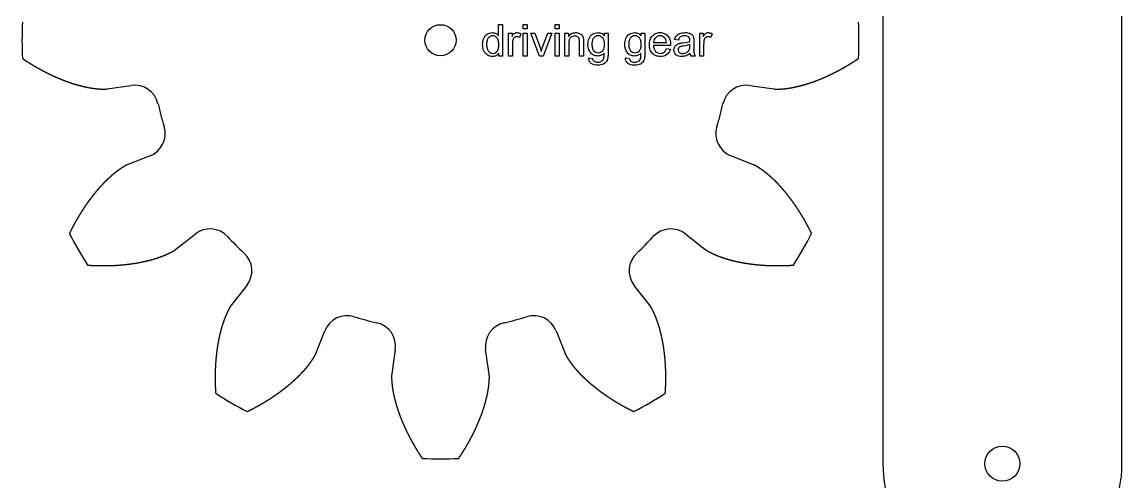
# Model space of a CAD drawing. Header units: millimetres. Extents: x 18 to 1169, y 18 to 1181.
# Drawn here: x 882 to 1158, y 444.2 to 559.6 of the extents above; entities that cross this region are included whole.
import ezdxf

# ---------------------------------------------------------------- set-up
doc = ezdxf.new("R2010")
doc.units = ezdxf.units.MM
doc.layers.add('cut', color=5, linetype='Continuous', true_color=0x0000ff)
doc.layers.add('line engraving', color=1, linetype='Continuous', true_color=0xff0000)

msp = doc.modelspace()

# ---------------------------------------------------------------- linework, layer by layer
at = {"layer": 'cut', "color": 5, "true_color": 0x0000ff}
for p, q in [((903.31, 542.78), (909.41, 543.67)), ((1064.59, 543.67), (1070.69, 542.78)), ((914.14, 526.01), (908.42, 523.74)), ((1065.58, 523.74), (1059.86, 526.01)), ((920.64, 502.58), (925.47, 506.39)), ((1048.53, 506.39), (1053.36, 502.58)), ((938.39, 493.47), (934.58, 488.64)), ((1039.42, 488.64), (1035.61, 493.47)), ((955.74, 476.42), (958.01, 482.14)), ((1015.99, 482.14), (1018.26, 476.42)), ((975.67, 477.41), (974.78, 471.31)), ((999.22, 471.31), (998.33, 477.41))]:
    msp.add_line(p, q, dxfattribs=at)
msp.add_lwpolyline([(1098, 783.6), (1098, 448.8, 1), (1158, 448.8), (1158, 783.6, 1)], format="xyb", close=True, dxfattribs=at)
for centre, radius in [((987, 555), 3.9), ((1128, 448.8), 4.4)]:
    msp.add_circle(centre, radius, dxfattribs=at)
for centre, radius, start, end in [((987, 555), 105, 177.5067, -177.5067), ((987, 555), 105, -2.4933, 2.4933), ((910.27, 537.73), 6, 12.6817, 98.3062), ((1063.73, 537.73), 6, 81.6938, 167.3183), ((987, 555), 72.64, -167.3183, -162.6817), ((987, 555), 72.64, -17.3183, -12.6817), ((911.92, 531.59), 6, -68.3062, 17.3183), ((1062.08, 531.59), 6, 162.6817, -111.6938), ((987, 555), 105, -152.4933, -147.5067), ((929.19, 501.68), 6, 42.6817, 128.3062), ((987, 555), 72.64, -137.3183, -132.6817), ((987, 555), 72.64, -47.3183, -42.6817), ((1044.81, 501.68), 6, 51.6938, 137.3183), ((987, 555), 105, -32.4933, -27.5067), ((933.68, 497.19), 6, -38.3062, 47.3183), ((1040.32, 497.19), 6, 132.6817, -141.6938), ((963.59, 479.92), 6, 72.6817, 158.3062), ((1010.41, 479.92), 6, 21.6938, 107.3183), ((987, 555), 72.64, -107.3183, -102.6817), ((969.73, 478.27), 6, -8.3062, 77.3183), ((1004.27, 478.27), 6, 102.6817, -171.6938), ((987, 555), 72.64, -77.3183, -72.6817), ((987, 555), 105, -122.4933, -117.5067), ((987, 555), 105, -62.4933, -57.5067), ((987, 555), 105, -92.4933, -87.5067)]:
    msp.add_arc(centre, radius, start, end, dxfattribs=at)
for points in [[(882.1, 550.43), (882.16, 550.39), (882.27, 550.32), (882.45, 550.2), (882.68, 550.05), (882.97, 549.86), (883.27, 549.67), (883.56, 549.48), (883.86, 549.3), (884.15, 549.11), (884.45, 548.93), (884.74, 548.76), (885.04, 548.58), (885.33, 548.41), (885.63, 548.24), (885.93, 548.07), (886.23, 547.9), (886.52, 547.73), (886.82, 547.57), (887.12, 547.41), (887.42, 547.25), (887.72, 547.1), (888.02, 546.94), (888.33, 546.79), (888.63, 546.64), (888.93, 546.49), (889.23, 546.35), (889.53, 546.2), (889.84, 546.06), (890.14, 545.93), (890.44, 545.79), (890.75, 545.66), (891.05, 545.53), (891.36, 545.4), (891.66, 545.27), (891.97, 545.15), (892.27, 545.03), (892.58, 544.91), (892.88, 544.79), (893.19, 544.68), (893.49, 544.57), (893.8, 544.46), (894.11, 544.36), (894.42, 544.25), (894.72, 544.15), (895.03, 544.06), (895.34, 543.96), (895.64, 543.87), (895.95, 543.78), (896.26, 543.7), (896.57, 543.62), (896.88, 543.54), (897.18, 543.46), (897.49, 543.39), (897.8, 543.32), (898.11, 543.25), (898.42, 543.19), (898.72, 543.13), (899.03, 543.07), (899.34, 543.02), (899.65, 542.97), (899.96, 542.92), (900.26, 542.89), (900.57, 542.85), (900.88, 542.82), (901.18, 542.8), (901.49, 542.77), (901.8, 542.75), (902.1, 542.74), (902.41, 542.73), (902.71, 542.73), (902.95, 542.74), (903.13, 542.76), (903.25, 542.77), (903.31, 542.78)], [(1070.69, 542.78), (1070.75, 542.77), (1070.87, 542.76), (1071.05, 542.74), (1071.29, 542.73), (1071.59, 542.73), (1071.9, 542.74), (1072.2, 542.75), (1072.51, 542.77), (1072.82, 542.8), (1073.12, 542.82), (1073.43, 542.85), (1073.74, 542.89), (1074.04, 542.92), (1074.35, 542.97), (1074.66, 543.02), (1074.97, 543.07), (1075.28, 543.13), (1075.58, 543.19), (1075.89, 543.25), (1076.2, 543.32), (1076.51, 543.39), (1076.82, 543.46), (1077.12, 543.54), (1077.43, 543.62), (1077.74, 543.7), (1078.05, 543.78), (1078.36, 543.87), (1078.66, 543.96), (1078.97, 544.06), (1079.28, 544.15), (1079.58, 544.25), (1079.89, 544.36), (1080.2, 544.46), (1080.51, 544.57), (1080.81, 544.68), (1081.12, 544.79), (1081.42, 544.91), (1081.73, 545.03), (1082.03, 545.15), (1082.34, 545.27), (1082.64, 545.4), (1082.95, 545.53), (1083.25, 545.66), (1083.56, 545.79), (1083.86, 545.93), (1084.16, 546.06), (1084.47, 546.2), (1084.77, 546.35), (1085.07, 546.49), (1085.37, 546.64), (1085.67, 546.79), (1085.98, 546.94), (1086.28, 547.1), (1086.58, 547.25), (1086.88, 547.41), (1087.18, 547.57), (1087.48, 547.73), (1087.77, 547.9), (1088.07, 548.07), (1088.37, 548.24), (1088.67, 548.41), (1088.96, 548.58), (1089.26, 548.76), (1089.55, 548.93), (1089.85, 549.11), (1090.14, 549.3), (1090.44, 549.48), (1090.73, 549.67), (1091.03, 549.86), (1091.32, 550.05), (1091.55, 550.2), (1091.73, 550.32), (1091.84, 550.39), (1091.9, 550.43)], [(908.42, 523.74), (908.36, 523.72), (908.25, 523.67), (908.08, 523.59), (907.87, 523.48), (907.6, 523.33), (907.34, 523.17), (907.09, 523), (906.83, 522.83), (906.58, 522.66), (906.33, 522.48), (906.07, 522.31), (905.83, 522.12), (905.58, 521.94), (905.33, 521.74), (905.09, 521.55), (904.85, 521.35), (904.61, 521.14), (904.38, 520.94), (904.14, 520.73), (903.91, 520.52), (903.68, 520.3), (903.45, 520.09), (903.22, 519.87), (902.99, 519.64), (902.77, 519.42), (902.54, 519.19), (902.32, 518.96), (902.1, 518.73), (901.88, 518.49), (901.66, 518.25), (901.45, 518.01), (901.23, 517.77), (901.02, 517.53), (900.81, 517.28), (900.6, 517.03), (900.39, 516.78), (900.18, 516.53), (899.98, 516.27), (899.77, 516.01), (899.57, 515.75), (899.37, 515.49), (899.17, 515.23), (898.97, 514.96), (898.77, 514.7), (898.58, 514.43), (898.39, 514.16), (898.19, 513.88), (898, 513.61), (897.81, 513.33), (897.63, 513.05), (897.44, 512.77), (897.25, 512.49), (897.07, 512.21), (896.89, 511.92), (896.71, 511.63), (896.53, 511.35), (896.35, 511.06), (896.18, 510.76), (896, 510.47), (895.83, 510.17), (895.66, 509.88), (895.49, 509.58), (895.32, 509.28), (895.15, 508.98), (894.99, 508.67), (894.82, 508.37), (894.66, 508.06), (894.5, 507.75), (894.34, 507.44), (894.18, 507.13), (894.06, 506.88), (893.96, 506.69), (893.9, 506.57), (893.87, 506.51)], [(1080.13, 506.51), (1080.1, 506.57), (1080.04, 506.69), (1079.94, 506.88), (1079.82, 507.13), (1079.66, 507.44), (1079.5, 507.75), (1079.34, 508.06), (1079.18, 508.37), (1079.01, 508.67), (1078.85, 508.98), (1078.68, 509.28), (1078.51, 509.58), (1078.34, 509.88), (1078.17, 510.17), (1078, 510.47), (1077.82, 510.76), (1077.65, 511.06), (1077.47, 511.35), (1077.29, 511.63), (1077.11, 511.92), (1076.93, 512.21), (1076.75, 512.49), (1076.56, 512.77), (1076.37, 513.05), (1076.19, 513.33), (1076, 513.61), (1075.81, 513.88), (1075.61, 514.16), (1075.42, 514.43), (1075.23, 514.7), (1075.03, 514.96), (1074.83, 515.23), (1074.63, 515.49), (1074.43, 515.75), (1074.23, 516.01), (1074.02, 516.27), (1073.82, 516.53), (1073.61, 516.78), (1073.4, 517.03), (1073.19, 517.28), (1072.98, 517.53), (1072.77, 517.77), (1072.55, 518.01), (1072.34, 518.25), (1072.12, 518.49), (1071.9, 518.73), (1071.68, 518.96), (1071.46, 519.19), (1071.23, 519.42), (1071.01, 519.64), (1070.78, 519.87), (1070.55, 520.09), (1070.32, 520.3), (1070.09, 520.52), (1069.86, 520.73), (1069.62, 520.94), (1069.39, 521.14), (1069.15, 521.35), (1068.91, 521.55), (1068.67, 521.74), (1068.42, 521.94), (1068.17, 522.12), (1067.93, 522.31), (1067.67, 522.48), (1067.42, 522.66), (1067.17, 522.83), (1066.91, 523), (1066.66, 523.17), (1066.4, 523.33), (1066.13, 523.48), (1065.92, 523.59), (1065.75, 523.67), (1065.64, 523.72), (1065.58, 523.74)], [(898.44, 498.59), (898.51, 498.59), (898.65, 498.58), (898.86, 498.57), (899.14, 498.55), (899.48, 498.53), (899.83, 498.52), (900.18, 498.5), (900.53, 498.49), (900.87, 498.48), (901.22, 498.47), (901.56, 498.46), (901.91, 498.46), (902.25, 498.46), (902.59, 498.46), (902.94, 498.46), (903.28, 498.46), (903.62, 498.47), (903.96, 498.48), (904.3, 498.49), (904.64, 498.5), (904.98, 498.52), (905.31, 498.53), (905.65, 498.55), (905.99, 498.57), (906.32, 498.6), (906.66, 498.62), (906.99, 498.65), (907.32, 498.68), (907.65, 498.71), (907.98, 498.75), (908.31, 498.78), (908.64, 498.82), (908.97, 498.86), (909.3, 498.91), (909.62, 498.95), (909.95, 499), (910.27, 499.05), (910.59, 499.1), (910.92, 499.16), (911.24, 499.21), (911.56, 499.27), (911.87, 499.34), (912.19, 499.4), (912.51, 499.47), (912.82, 499.54), (913.14, 499.61), (913.45, 499.69), (913.76, 499.76), (914.07, 499.84), (914.38, 499.92), (914.68, 500.01), (914.99, 500.1), (915.29, 500.19), (915.59, 500.28), (915.89, 500.38), (916.19, 500.48), (916.49, 500.58), (916.78, 500.69), (917.07, 500.79), (917.37, 500.9), (917.65, 501.02), (917.94, 501.14), (918.22, 501.26), (918.5, 501.39), (918.78, 501.52), (919.06, 501.66), (919.33, 501.79), (919.61, 501.93), (919.88, 502.07), (920.14, 502.23), (920.34, 502.36), (920.49, 502.47), (920.59, 502.54), (920.64, 502.58)], [(1053.36, 502.58), (1053.41, 502.54), (1053.51, 502.47), (1053.66, 502.36), (1053.86, 502.23), (1054.12, 502.07), (1054.39, 501.93), (1054.67, 501.79), (1054.94, 501.66), (1055.22, 501.52), (1055.5, 501.39), (1055.78, 501.26), (1056.06, 501.14), (1056.35, 501.02), (1056.63, 500.9), (1056.93, 500.79), (1057.22, 500.69), (1057.51, 500.58), (1057.81, 500.48), (1058.11, 500.38), (1058.41, 500.28), (1058.71, 500.19), (1059.01, 500.1), (1059.32, 500.01), (1059.62, 499.92), (1059.93, 499.84), (1060.24, 499.76), (1060.55, 499.69), (1060.86, 499.61), (1061.18, 499.54), (1061.49, 499.47), (1061.81, 499.4), (1062.13, 499.34), (1062.44, 499.27), (1062.76, 499.21), (1063.08, 499.16), (1063.41, 499.1), (1063.73, 499.05), (1064.05, 499), (1064.38, 498.95), (1064.7, 498.91), (1065.03, 498.86), (1065.36, 498.82), (1065.69, 498.78), (1066.02, 498.75), (1066.35, 498.71), (1066.68, 498.68), (1067.01, 498.65), (1067.34, 498.62), (1067.68, 498.6), (1068.01, 498.57), (1068.35, 498.55), (1068.69, 498.53), (1069.02, 498.52), (1069.36, 498.5), (1069.7, 498.49), (1070.04, 498.48), (1070.38, 498.47), (1070.72, 498.46), (1071.06, 498.46), (1071.41, 498.46), (1071.75, 498.46), (1072.09, 498.46), (1072.44, 498.46), (1072.78, 498.47), (1073.13, 498.48), (1073.47, 498.49), (1073.82, 498.5), (1074.17, 498.52), (1074.52, 498.53), (1074.86, 498.55), (1075.14, 498.57), (1075.35, 498.58), (1075.49, 498.59), (1075.56, 498.59)], [(934.58, 488.64), (934.54, 488.59), (934.47, 488.49), (934.36, 488.34), (934.23, 488.14), (934.07, 487.88), (933.93, 487.61), (933.79, 487.33), (933.66, 487.06), (933.52, 486.78), (933.39, 486.5), (933.26, 486.22), (933.14, 485.94), (933.02, 485.65), (932.9, 485.37), (932.79, 485.07), (932.69, 484.78), (932.58, 484.49), (932.48, 484.19), (932.38, 483.89), (932.28, 483.59), (932.19, 483.29), (932.1, 482.99), (932.01, 482.68), (931.92, 482.38), (931.84, 482.07), (931.76, 481.76), (931.69, 481.45), (931.61, 481.14), (931.54, 480.82), (931.47, 480.51), (931.4, 480.19), (931.34, 479.87), (931.27, 479.56), (931.21, 479.24), (931.16, 478.92), (931.1, 478.59), (931.05, 478.27), (931, 477.95), (930.95, 477.62), (930.91, 477.3), (930.86, 476.97), (930.82, 476.64), (930.78, 476.31), (930.75, 475.98), (930.71, 475.65), (930.68, 475.32), (930.65, 474.99), (930.62, 474.66), (930.6, 474.32), (930.57, 473.99), (930.55, 473.65), (930.53, 473.31), (930.52, 472.98), (930.5, 472.64), (930.49, 472.3), (930.48, 471.96), (930.47, 471.62), (930.46, 471.28), (930.46, 470.94), (930.46, 470.59), (930.46, 470.25), (930.46, 469.91), (930.46, 469.56), (930.47, 469.22), (930.48, 468.87), (930.49, 468.53), (930.5, 468.18), (930.52, 467.83), (930.53, 467.48), (930.55, 467.14), (930.57, 466.86), (930.58, 466.65), (930.59, 466.51), (930.59, 466.44)], [(1043.41, 466.44), (1043.41, 466.51), (1043.42, 466.65), (1043.43, 466.86), (1043.45, 467.14), (1043.47, 467.48), (1043.48, 467.83), (1043.5, 468.18), (1043.51, 468.53), (1043.52, 468.87), (1043.53, 469.22), (1043.54, 469.56), (1043.54, 469.91), (1043.54, 470.25), (1043.54, 470.59), (1043.54, 470.94), (1043.54, 471.28), (1043.53, 471.62), (1043.52, 471.96), (1043.51, 472.3), (1043.5, 472.64), (1043.48, 472.98), (1043.47, 473.31), (1043.45, 473.65), (1043.43, 473.99), (1043.4, 474.32), (1043.38, 474.66), (1043.35, 474.99), (1043.32, 475.32), (1043.29, 475.65), (1043.25, 475.98), (1043.22, 476.31), (1043.18, 476.64), (1043.14, 476.97), (1043.09, 477.3), (1043.05, 477.62), (1043, 477.95), (1042.95, 478.27), (1042.9, 478.59), (1042.84, 478.92), (1042.79, 479.24), (1042.73, 479.56), (1042.66, 479.87), (1042.6, 480.19), (1042.53, 480.51), (1042.46, 480.82), (1042.39, 481.14), (1042.31, 481.45), (1042.24, 481.76), (1042.16, 482.07), (1042.08, 482.38), (1041.99, 482.68), (1041.9, 482.99), (1041.81, 483.29), (1041.72, 483.59), (1041.62, 483.89), (1041.52, 484.19), (1041.42, 484.49), (1041.31, 484.78), (1041.21, 485.07), (1041.1, 485.37), (1040.98, 485.65), (1040.86, 485.94), (1040.74, 486.22), (1040.61, 486.5), (1040.48, 486.78), (1040.34, 487.06), (1040.21, 487.33), (1040.07, 487.61), (1039.93, 487.88), (1039.77, 488.14), (1039.64, 488.34), (1039.53, 488.49), (1039.46, 488.59), (1039.42, 488.64)], [(938.51, 461.87), (938.57, 461.9), (938.69, 461.96), (938.88, 462.06), (939.13, 462.18), (939.44, 462.34), (939.75, 462.5), (940.06, 462.66), (940.37, 462.82), (940.67, 462.99), (940.98, 463.15), (941.28, 463.32), (941.58, 463.49), (941.88, 463.66), (942.17, 463.83), (942.47, 464), (942.76, 464.18), (943.06, 464.35), (943.35, 464.53), (943.63, 464.71), (943.92, 464.89), (944.21, 465.07), (944.49, 465.25), (944.77, 465.44), (945.05, 465.63), (945.33, 465.81), (945.61, 466), (945.88, 466.19), (946.16, 466.39), (946.43, 466.58), (946.7, 466.77), (946.96, 466.97), (947.23, 467.17), (947.49, 467.37), (947.75, 467.57), (948.01, 467.77), (948.27, 467.98), (948.53, 468.18), (948.78, 468.39), (949.03, 468.6), (949.28, 468.81), (949.53, 469.02), (949.77, 469.23), (950.01, 469.45), (950.25, 469.66), (950.49, 469.88), (950.73, 470.1), (950.96, 470.32), (951.19, 470.54), (951.42, 470.77), (951.64, 470.99), (951.87, 471.22), (952.09, 471.45), (952.3, 471.68), (952.52, 471.91), (952.73, 472.14), (952.94, 472.38), (953.14, 472.61), (953.35, 472.85), (953.55, 473.09), (953.74, 473.33), (953.94, 473.58), (954.12, 473.83), (954.31, 474.07), (954.48, 474.33), (954.66, 474.58), (954.83, 474.83), (955, 475.09), (955.17, 475.34), (955.33, 475.6), (955.48, 475.87), (955.59, 476.08), (955.67, 476.25), (955.72, 476.36), (955.74, 476.42)], [(1018.26, 476.42), (1018.28, 476.36), (1018.33, 476.25), (1018.41, 476.08), (1018.52, 475.87), (1018.67, 475.6), (1018.83, 475.34), (1019, 475.09), (1019.17, 474.83), (1019.34, 474.58), (1019.52, 474.33), (1019.69, 474.07), (1019.88, 473.83), (1020.06, 473.58), (1020.26, 473.33), (1020.45, 473.09), (1020.65, 472.85), (1020.86, 472.61), (1021.06, 472.38), (1021.27, 472.14), (1021.48, 471.91), (1021.7, 471.68), (1021.91, 471.45), (1022.13, 471.22), (1022.36, 470.99), (1022.58, 470.77), (1022.81, 470.54), (1023.04, 470.32), (1023.27, 470.1), (1023.51, 469.88), (1023.75, 469.66), (1023.99, 469.45), (1024.23, 469.23), (1024.47, 469.02), (1024.72, 468.81), (1024.97, 468.6), (1025.22, 468.39), (1025.47, 468.18), (1025.73, 467.98), (1025.99, 467.77), (1026.25, 467.57), (1026.51, 467.37), (1026.77, 467.17), (1027.04, 466.97), (1027.3, 466.77), (1027.57, 466.58), (1027.84, 466.39), (1028.12, 466.19), (1028.39, 466), (1028.67, 465.81), (1028.95, 465.63), (1029.23, 465.44), (1029.51, 465.25), (1029.79, 465.07), (1030.08, 464.89), (1030.37, 464.71), (1030.65, 464.53), (1030.94, 464.35), (1031.24, 464.18), (1031.53, 464), (1031.83, 463.83), (1032.12, 463.66), (1032.42, 463.49), (1032.72, 463.32), (1033.02, 463.15), (1033.33, 462.99), (1033.63, 462.82), (1033.94, 462.66), (1034.25, 462.5), (1034.56, 462.34), (1034.87, 462.18), (1035.12, 462.06), (1035.31, 461.96), (1035.43, 461.9), (1035.49, 461.87)], [(974.78, 471.31), (974.77, 471.25), (974.76, 471.13), (974.74, 470.95), (974.73, 470.71), (974.73, 470.41), (974.74, 470.1), (974.75, 469.8), (974.77, 469.49), (974.8, 469.18), (974.82, 468.88), (974.85, 468.57), (974.89, 468.26), (974.92, 467.96), (974.97, 467.65), (975.02, 467.34), (975.07, 467.03), (975.13, 466.72), (975.19, 466.42), (975.25, 466.11), (975.32, 465.8), (975.39, 465.49), (975.46, 465.18), (975.54, 464.88), (975.62, 464.57), (975.7, 464.26), (975.78, 463.95), (975.87, 463.64), (975.96, 463.34), (976.06, 463.03), (976.15, 462.72), (976.25, 462.42), (976.36, 462.11), (976.46, 461.8), (976.57, 461.49), (976.68, 461.19), (976.79, 460.88), (976.91, 460.58), (977.03, 460.27), (977.15, 459.97), (977.27, 459.66), (977.4, 459.36), (977.53, 459.05), (977.66, 458.75), (977.79, 458.44), (977.93, 458.14), (978.06, 457.84), (978.2, 457.53), (978.35, 457.23), (978.49, 456.93), (978.64, 456.63), (978.79, 456.33), (978.94, 456.02), (979.1, 455.72), (979.25, 455.42), (979.41, 455.12), (979.57, 454.82), (979.73, 454.52), (979.9, 454.23), (980.07, 453.93), (980.24, 453.63), (980.41, 453.33), (980.58, 453.04), (980.76, 452.74), (980.93, 452.45), (981.11, 452.15), (981.3, 451.86), (981.48, 451.56), (981.67, 451.27), (981.86, 450.97), (982.05, 450.68), (982.2, 450.45), (982.32, 450.27), (982.39, 450.16), (982.43, 450.1)], [(991.57, 450.1), (991.61, 450.16), (991.68, 450.27), (991.8, 450.45), (991.95, 450.68), (992.14, 450.97), (992.33, 451.27), (992.52, 451.56), (992.7, 451.86), (992.89, 452.15), (993.07, 452.45), (993.24, 452.74), (993.42, 453.04), (993.59, 453.33), (993.76, 453.63), (993.93, 453.93), (994.1, 454.23), (994.27, 454.52), (994.43, 454.82), (994.59, 455.12), (994.75, 455.42), (994.9, 455.72), (995.06, 456.02), (995.21, 456.33), (995.36, 456.63), (995.51, 456.93), (995.65, 457.23), (995.8, 457.53), (995.94, 457.84), (996.07, 458.14), (996.21, 458.44), (996.34, 458.75), (996.47, 459.05), (996.6, 459.36), (996.73, 459.66), (996.85, 459.97), (996.97, 460.27), (997.09, 460.58), (997.21, 460.88), (997.32, 461.19), (997.43, 461.49), (997.54, 461.8), (997.64, 462.11), (997.75, 462.42), (997.85, 462.72), (997.94, 463.03), (998.04, 463.34), (998.13, 463.64), (998.22, 463.95), (998.3, 464.26), (998.38, 464.57), (998.46, 464.88), (998.54, 465.18), (998.61, 465.49), (998.68, 465.8), (998.75, 466.11), (998.81, 466.42), (998.87, 466.72), (998.93, 467.03), (998.98, 467.34), (999.03, 467.65), (999.08, 467.96), (999.11, 468.26), (999.15, 468.57), (999.18, 468.88), (999.2, 469.18), (999.23, 469.49), (999.25, 469.8), (999.26, 470.1), (999.27, 470.41), (999.27, 470.71), (999.26, 470.95), (999.24, 471.13), (999.23, 471.25), (999.22, 471.31)]]:
    msp.add_open_spline(points, degree=5, dxfattribs=at)
at = {"layer": 'line engraving', "color": 1, "true_color": 0xff0000}
for points in [[(1001.65, 551.04), (1001.65, 551.76), (1001.51, 551.56), (1001.35, 551.39), (1001.17, 551.24), (1000.98, 551.12), (1000.77, 551.03), (1000.54, 550.96), (1000.3, 550.92), (1000.05, 550.91), (999.71, 550.93), (999.39, 551), (999.08, 551.12), (998.78, 551.29), (998.51, 551.5), (998.27, 551.74), (998.07, 552.02), (997.89, 552.34), (997.75, 552.7), (997.65, 553.07), (997.6, 553.48), (997.58, 553.9), (997.59, 554.32), (997.65, 554.72), (997.74, 555.1), (997.86, 555.46), (998.02, 555.79), (998.22, 556.08), (998.45, 556.33), (998.72, 556.53), (999.02, 556.7), (999.33, 556.81), (999.66, 556.88), (1000, 556.91), (1000.25, 556.89), (1000.49, 556.85), (1000.72, 556.78), (1000.93, 556.69), (1001.12, 556.57), (1001.29, 556.44), (1001.45, 556.29), (1001.59, 556.12), (1001.59, 558.96), (1002.55, 558.96), (1002.55, 551.04), (1001.65, 551.04)], [(1007.77, 557.84), (1007.77, 558.96), (1008.75, 558.96), (1008.75, 557.84), (1007.77, 557.84)], [(1015.76, 557.84), (1015.76, 558.96), (1016.74, 558.96), (1016.74, 557.84), (1015.76, 557.84)], [(998.58, 553.9), (998.58, 553.64), (998.6, 553.39), (998.64, 553.15), (998.69, 552.94), (998.76, 552.74), (998.84, 552.56), (998.93, 552.4), (999.04, 552.25), (999.28, 552.02), (999.55, 551.85), (999.83, 551.74), (1000.14, 551.71), (1000.44, 551.74), (1000.73, 551.84), (1000.99, 552), (1001.22, 552.23), (1001.33, 552.37), (1001.42, 552.53), (1001.49, 552.7), (1001.55, 552.89), (1001.6, 553.1), (1001.64, 553.32), (1001.66, 553.56), (1001.67, 553.82), (1001.66, 554.11), (1001.64, 554.37), (1001.6, 554.62), (1001.55, 554.84), (1001.49, 555.05), (1001.41, 555.24), (1001.32, 555.4), (1001.21, 555.55), (1000.97, 555.79), (1000.71, 555.96), (1000.41, 556.07), (1000.09, 556.1), (999.78, 556.07), (999.5, 555.97), (999.24, 555.8), (999.01, 555.57), (998.91, 555.43), (998.82, 555.27), (998.75, 555.09), (998.68, 554.89), (998.64, 554.67), (998.6, 554.43), (998.58, 554.18), (998.58, 553.9)], [(1004.07, 551.04), (1004.07, 556.78), (1004.95, 556.78), (1004.95, 555.91), (1005.11, 556.19), (1005.27, 556.41), (1005.42, 556.59), (1005.57, 556.71), (1005.71, 556.8), (1005.86, 556.86), (1006.02, 556.9), (1006.19, 556.91), (1006.44, 556.89), (1006.69, 556.83), (1006.94, 556.73), (1007.19, 556.59), (1006.85, 555.69), (1006.68, 555.78), (1006.5, 555.85), (1006.32, 555.89), (1006.14, 555.9), (1005.99, 555.89), (1005.84, 555.85), (1005.7, 555.79), (1005.57, 555.71), (1005.45, 555.61), (1005.35, 555.48), (1005.27, 555.34), (1005.21, 555.18), (1005.13, 554.91), (1005.08, 554.64), (1005.05, 554.35), (1005.04, 554.04), (1005.04, 551.04), (1004.07, 551.04)], [(1007.77, 551.04), (1007.77, 556.78), (1008.75, 556.78), (1008.75, 551.04), (1007.77, 551.04)], [(1011.82, 551.04), (1009.64, 556.78), (1010.66, 556.78), (1011.9, 553.34), (1011.99, 553.06), (1012.09, 552.77), (1012.18, 552.48), (1012.26, 552.18), (1012.33, 552.42), (1012.42, 552.68), (1012.52, 552.97), (1012.63, 553.28), (1013.9, 556.78), (1014.9, 556.78), (1012.73, 551.04), (1011.82, 551.04)], [(1015.76, 551.04), (1015.76, 556.78), (1016.74, 556.78), (1016.74, 551.04), (1015.76, 551.04)], [(1018.22, 551.04), (1018.22, 556.78), (1019.09, 556.78), (1019.09, 555.96), (1019.26, 556.18), (1019.44, 556.38), (1019.65, 556.54), (1019.87, 556.67), (1020.1, 556.77), (1020.36, 556.85), (1020.63, 556.89), (1020.92, 556.91), (1021.17, 556.9), (1021.42, 556.86), (1021.65, 556.8), (1021.87, 556.72), (1022.08, 556.62), (1022.25, 556.51), (1022.4, 556.38), (1022.52, 556.23), (1022.62, 556.07), (1022.71, 555.9), (1022.78, 555.71), (1022.83, 555.51), (1022.85, 555.35), (1022.87, 555.14), (1022.88, 554.88), (1022.88, 554.57), (1022.88, 551.04), (1021.91, 551.04), (1021.91, 554.53), (1021.9, 554.81), (1021.88, 555.05), (1021.84, 555.25), (1021.8, 555.42), (1021.73, 555.56), (1021.64, 555.68), (1021.53, 555.79), (1021.39, 555.89), (1021.24, 555.97), (1021.08, 556.02), (1020.9, 556.05), (1020.71, 556.06), (1020.41, 556.04), (1020.14, 555.97), (1019.88, 555.84), (1019.64, 555.67), (1019.54, 555.56), (1019.44, 555.43), (1019.37, 555.27), (1019.3, 555.1), (1019.25, 554.9), (1019.22, 554.68), (1019.2, 554.44), (1019.19, 554.17), (1019.19, 551.04), (1018.22, 551.04)], [(1024.19, 550.56), (1025.14, 550.42), (1025.18, 550.22), (1025.25, 550.04), (1025.35, 549.9), (1025.47, 549.79), (1025.67, 549.67), (1025.9, 549.58), (1026.16, 549.53), (1026.46, 549.52), (1026.78, 549.53), (1027.06, 549.58), (1027.3, 549.67), (1027.5, 549.79), (1027.67, 549.93), (1027.81, 550.11), (1027.92, 550.31), (1028, 550.54), (1028.02, 550.63), (1028.03, 550.73), (1028.04, 550.86), (1028.05, 551), (1028.06, 551.17), (1028.07, 551.36), (1028.07, 551.56), (1028.07, 551.79), (1027.9, 551.61), (1027.73, 551.46), (1027.55, 551.33), (1027.35, 551.23), (1027.15, 551.14), (1026.94, 551.09), (1026.71, 551.05), (1026.48, 551.04), (1026.19, 551.05), (1025.92, 551.09), (1025.67, 551.16), (1025.43, 551.25), (1025.21, 551.37), (1025.01, 551.52), (1024.82, 551.69), (1024.65, 551.89), (1024.5, 552.11), (1024.36, 552.34), (1024.25, 552.58), (1024.16, 552.83), (1024.09, 553.09), (1024.04, 553.37), (1024.01, 553.65), (1024, 553.94), (1024.02, 554.34), (1024.07, 554.73), (1024.17, 555.1), (1024.3, 555.46), (1024.46, 555.78), (1024.66, 556.07), (1024.89, 556.32), (1025.16, 556.53), (1025.45, 556.69), (1025.77, 556.81), (1026.12, 556.88), (1026.49, 556.91), (1026.73, 556.89), (1026.97, 556.86), (1027.2, 556.79), (1027.41, 556.7), (1027.62, 556.59), (1027.81, 556.45), (1027.99, 556.28), (1028.16, 556.09), (1028.16, 556.78), (1029.06, 556.78), (1029.06, 551.82), (1029.05, 551.49), (1029.04, 551.2), (1029.02, 550.92), (1028.99, 550.67), (1028.95, 550.45), (1028.9, 550.25), (1028.85, 550.07), (1028.79, 549.92), (1028.63, 549.65), (1028.43, 549.42), (1028.2, 549.21), (1027.92, 549.03), (1027.61, 548.89), (1027.26, 548.79), (1026.88, 548.73), (1026.46, 548.71), (1025.98, 548.74), (1025.54, 548.83), (1025.15, 548.97), (1024.81, 549.17), (1024.66, 549.29), (1024.53, 549.43), (1024.42, 549.58), (1024.34, 549.75), (1024.27, 549.93), (1024.22, 550.13), (1024.2, 550.34), (1024.19, 550.56)], [(1025, 554.01), (1025.01, 553.74), (1025.03, 553.48), (1025.06, 553.25), (1025.11, 553.03), (1025.17, 552.84), (1025.25, 552.66), (1025.34, 552.5), (1025.45, 552.36), (1025.69, 552.14), (1025.95, 551.97), (1026.25, 551.88), (1026.57, 551.84), (1026.89, 551.88), (1027.19, 551.97), (1027.46, 552.13), (1027.7, 552.36), (1027.8, 552.5), (1027.89, 552.65), (1027.97, 552.83), (1028.04, 553.02), (1028.09, 553.23), (1028.12, 553.46), (1028.14, 553.71), (1028.15, 553.98), (1028.14, 554.23), (1028.12, 554.47), (1028.08, 554.7), (1028.03, 554.9), (1027.97, 555.09), (1027.89, 555.27), (1027.79, 555.43), (1027.68, 555.57), (1027.44, 555.8), (1027.17, 555.97), (1026.87, 556.07), (1026.56, 556.1), (1026.24, 556.07), (1025.96, 555.97), (1025.69, 555.81), (1025.45, 555.58), (1025.35, 555.44), (1025.26, 555.28), (1025.18, 555.11), (1025.11, 554.92), (1025.06, 554.72), (1025.03, 554.5), (1025.01, 554.26), (1025, 554.01)], [(1033.42, 550.56), (1034.37, 550.42), (1034.41, 550.22), (1034.48, 550.04), (1034.58, 549.9), (1034.7, 549.79), (1034.9, 549.67), (1035.13, 549.58), (1035.39, 549.53), (1035.69, 549.52), (1036.01, 549.53), (1036.29, 549.58), (1036.53, 549.67), (1036.73, 549.79), (1036.9, 549.93), (1037.04, 550.11), (1037.15, 550.31), (1037.23, 550.54), (1037.25, 550.63), (1037.26, 550.73), (1037.27, 550.86), (1037.28, 551), (1037.29, 551.17), (1037.3, 551.36), (1037.3, 551.56), (1037.3, 551.79), (1037.13, 551.61), (1036.96, 551.46), (1036.78, 551.33), (1036.58, 551.23), (1036.38, 551.14), (1036.17, 551.09), (1035.94, 551.05), (1035.71, 551.04), (1035.42, 551.05), (1035.15, 551.09), (1034.9, 551.16), (1034.66, 551.25), (1034.44, 551.37), (1034.24, 551.52), (1034.05, 551.69), (1033.88, 551.89), (1033.73, 552.11), (1033.59, 552.34), (1033.48, 552.58), (1033.39, 552.83), (1033.32, 553.09), (1033.27, 553.37), (1033.24, 553.65), (1033.23, 553.94), (1033.25, 554.34), (1033.3, 554.73), (1033.4, 555.1), (1033.53, 555.46), (1033.69, 555.78), (1033.89, 556.07), (1034.12, 556.32), (1034.39, 556.53), (1034.68, 556.69), (1035, 556.81), (1035.35, 556.88), (1035.72, 556.91), (1035.96, 556.89), (1036.2, 556.86), (1036.43, 556.79), (1036.64, 556.7), (1036.85, 556.59), (1037.04, 556.45), (1037.22, 556.28), (1037.39, 556.09), (1037.39, 556.78), (1038.29, 556.78), (1038.29, 551.82), (1038.28, 551.49), (1038.27, 551.2), (1038.25, 550.92), (1038.22, 550.67), (1038.18, 550.45), (1038.13, 550.25), (1038.08, 550.07), (1038.01, 549.92), (1037.86, 549.65), (1037.66, 549.42), (1037.43, 549.21), (1037.15, 549.03), (1036.84, 548.89), (1036.49, 548.79), (1036.11, 548.73), (1035.69, 548.71), (1035.21, 548.74), (1034.77, 548.83), (1034.38, 548.97), (1034.03, 549.17), (1033.89, 549.29), (1033.76, 549.43), (1033.65, 549.58), (1033.57, 549.75), (1033.5, 549.93), (1033.45, 550.13), (1033.43, 550.34), (1033.42, 550.56)], [(1034.23, 554.01), (1034.24, 553.74), (1034.26, 553.48), (1034.29, 553.25), (1034.34, 553.03), (1034.4, 552.84), (1034.48, 552.66), (1034.57, 552.5), (1034.68, 552.36), (1034.92, 552.14), (1035.18, 551.97), (1035.48, 551.88), (1035.8, 551.84), (1036.12, 551.88), (1036.42, 551.97), (1036.69, 552.13), (1036.93, 552.36), (1037.03, 552.5), (1037.12, 552.65), (1037.2, 552.83), (1037.27, 553.02), (1037.32, 553.23), (1037.35, 553.46), (1037.37, 553.71), (1037.38, 553.98), (1037.37, 554.23), (1037.35, 554.47), (1037.31, 554.7), (1037.26, 554.9), (1037.2, 555.09), (1037.12, 555.27), (1037.02, 555.43), (1036.91, 555.57), (1036.67, 555.8), (1036.4, 555.97), (1036.1, 556.07), (1035.79, 556.1), (1035.47, 556.07), (1035.19, 555.97), (1034.92, 555.81), (1034.68, 555.58), (1034.58, 555.44), (1034.48, 555.28), (1034.41, 555.11), (1034.34, 554.92), (1034.29, 554.72), (1034.26, 554.5), (1034.24, 554.26), (1034.23, 554.01)], [(1043.69, 552.89), (1044.69, 552.76), (1044.55, 552.35), (1044.35, 551.98), (1044.11, 551.66), (1043.81, 551.4), (1043.47, 551.18), (1043.08, 551.03), (1042.64, 550.94), (1042.17, 550.91), (1041.86, 550.92), (1041.57, 550.96), (1041.3, 551.02), (1041.04, 551.1), (1040.8, 551.21), (1040.57, 551.35), (1040.36, 551.5), (1040.17, 551.68), (1040, 551.89), (1039.85, 552.11), (1039.72, 552.35), (1039.62, 552.62), (1039.54, 552.9), (1039.48, 553.2), (1039.44, 553.52), (1039.43, 553.86), (1039.44, 554.21), (1039.48, 554.54), (1039.54, 554.85), (1039.62, 555.15), (1039.72, 555.42), (1039.85, 555.67), (1040, 555.9), (1040.18, 556.11), (1040.37, 556.3), (1040.58, 556.46), (1040.8, 556.6), (1041.04, 556.71), (1041.28, 556.8), (1041.55, 556.86), (1041.82, 556.9), (1042.11, 556.91), (1042.39, 556.9), (1042.66, 556.86), (1042.92, 556.8), (1043.16, 556.71), (1043.39, 556.6), (1043.6, 556.47), (1043.8, 556.31), (1043.99, 556.12), (1044.16, 555.92), (1044.31, 555.69), (1044.44, 555.45), (1044.54, 555.18), (1044.62, 554.9), (1044.68, 554.59), (1044.71, 554.26), (1044.72, 553.92), (1044.72, 553.87), (1044.72, 553.81), (1044.72, 553.74), (1044.72, 553.66), (1040.44, 553.66), (1040.49, 553.21), (1040.6, 552.82), (1040.76, 552.49), (1040.97, 552.21), (1041.23, 551.99), (1041.51, 551.83), (1041.83, 551.74), (1042.17, 551.71), (1042.43, 551.73), (1042.67, 551.78), (1042.89, 551.87), (1043.09, 551.99), (1043.27, 552.15), (1043.43, 552.35), (1043.57, 552.6), (1043.69, 552.89)], [(1040.49, 554.46), (1043.7, 554.46), (1043.65, 554.8), (1043.57, 555.09), (1043.47, 555.34), (1043.33, 555.55), (1043.08, 555.79), (1042.8, 555.97), (1042.48, 556.07), (1042.12, 556.11), (1041.8, 556.08), (1041.51, 556), (1041.24, 555.86), (1041, 555.66), (1040.79, 555.42), (1040.64, 555.14), (1040.54, 554.82), (1040.49, 554.46)], [(1049.66, 551.75), (1049.39, 551.53), (1049.13, 551.36), (1048.87, 551.21), (1048.62, 551.1), (1048.36, 551.02), (1048.1, 550.96), (1047.83, 550.92), (1047.54, 550.91), (1047.1, 550.94), (1046.71, 551.02), (1046.37, 551.17), (1046.09, 551.37), (1045.87, 551.62), (1045.71, 551.9), (1045.61, 552.21), (1045.58, 552.55), (1045.59, 552.76), (1045.63, 552.96), (1045.69, 553.14), (1045.77, 553.32), (1045.88, 553.49), (1046, 553.64), (1046.13, 553.77), (1046.28, 553.88), (1046.44, 553.98), (1046.61, 554.07), (1046.79, 554.14), (1046.98, 554.2), (1047.14, 554.24), (1047.34, 554.27), (1047.57, 554.31), (1047.84, 554.35), (1048.39, 554.42), (1048.86, 554.5), (1049.26, 554.59), (1049.58, 554.68), (1049.58, 554.77), (1049.58, 554.84), (1049.58, 554.9), (1049.58, 554.94), (1049.56, 555.21), (1049.51, 555.44), (1049.43, 555.63), (1049.31, 555.77), (1049.1, 555.92), (1048.84, 556.02), (1048.54, 556.08), (1048.2, 556.1), (1047.88, 556.09), (1047.6, 556.04), (1047.37, 555.97), (1047.18, 555.86), (1047.03, 555.72), (1046.9, 555.53), (1046.79, 555.29), (1046.7, 555.01), (1045.75, 555.14), (1045.83, 555.43), (1045.92, 555.69), (1046.04, 555.92), (1046.18, 556.13), (1046.34, 556.3), (1046.54, 556.46), (1046.77, 556.59), (1047.04, 556.7), (1047.33, 556.79), (1047.64, 556.86), (1047.98, 556.89), (1048.34, 556.91), (1048.69, 556.9), (1049, 556.86), (1049.29, 556.81), (1049.53, 556.73), (1049.75, 556.64), (1049.93, 556.54), (1050.08, 556.43), (1050.21, 556.3), (1050.31, 556.16), (1050.39, 556), (1050.46, 555.83), (1050.51, 555.64), (1050.53, 555.49), (1050.55, 555.29), (1050.56, 555.04), (1050.56, 554.74), (1050.56, 553.44), (1050.56, 553.12), (1050.56, 552.83), (1050.57, 552.57), (1050.57, 552.34), (1050.58, 552.14), (1050.59, 551.97), (1050.61, 551.83), (1050.62, 551.73), (1050.66, 551.55), (1050.71, 551.38), (1050.78, 551.21), (1050.87, 551.04), (1049.85, 551.04), (1049.78, 551.2), (1049.73, 551.37), (1049.69, 551.55), (1049.66, 551.75)], [(1052.06, 551.04), (1052.06, 556.78), (1052.93, 556.78), (1052.93, 555.91), (1053.1, 556.19), (1053.25, 556.41), (1053.41, 556.59), (1053.55, 556.71), (1053.7, 556.8), (1053.85, 556.86), (1054.01, 556.9), (1054.17, 556.91), (1054.42, 556.89), (1054.67, 556.83), (1054.92, 556.73), (1055.17, 556.59), (1054.84, 555.69), (1054.66, 555.78), (1054.48, 555.85), (1054.3, 555.89), (1054.13, 555.9), (1053.97, 555.89), (1053.82, 555.85), (1053.68, 555.79), (1053.55, 555.71), (1053.44, 555.61), (1053.34, 555.48), (1053.25, 555.34), (1053.19, 555.18), (1053.12, 554.91), (1053.07, 554.64), (1053.04, 554.35), (1053.03, 554.04), (1053.03, 551.04), (1052.06, 551.04)], [(1049.58, 553.92), (1049.28, 553.82), (1048.91, 553.72), (1048.48, 553.63), (1047.99, 553.55), (1047.71, 553.51), (1047.48, 553.46), (1047.29, 553.41), (1047.14, 553.36), (1047.02, 553.3), (1046.92, 553.22), (1046.83, 553.14), (1046.76, 553.04), (1046.7, 552.93), (1046.65, 552.82), (1046.63, 552.7), (1046.62, 552.58), (1046.64, 552.39), (1046.69, 552.22), (1046.79, 552.07), (1046.91, 551.93), (1047.08, 551.82), (1047.28, 551.74), (1047.51, 551.69), (1047.78, 551.67), (1048.05, 551.69), (1048.31, 551.73), (1048.55, 551.81), (1048.78, 551.92), (1048.98, 552.05), (1049.16, 552.21), (1049.3, 552.39), (1049.42, 552.59), (1049.49, 552.77), (1049.54, 553), (1049.57, 553.26), (1049.58, 553.56), (1049.58, 553.92)]]:
    msp.add_lwpolyline(points, dxfattribs=at)

doc.saveas('drawing.dxf')
